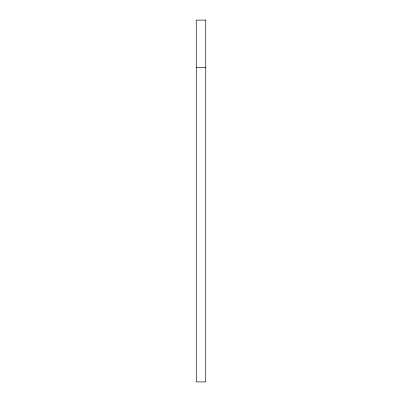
<?xml version="1.0" encoding="UTF-8"?>
<svg xmlns="http://www.w3.org/2000/svg" width="402" height="402" viewBox="0 0 402 402"><rect width="100%" height="100%" fill="white"/><g stroke="black" fill="none" stroke-linecap="round" stroke-linejoin="round"><path stroke-width="0.6" d="M196.256 67.531L205.744 67.531M205.744 20.1L196.256 20.1L196.256 381.9L205.744 381.9L205.744 20.1"/></g></svg>
